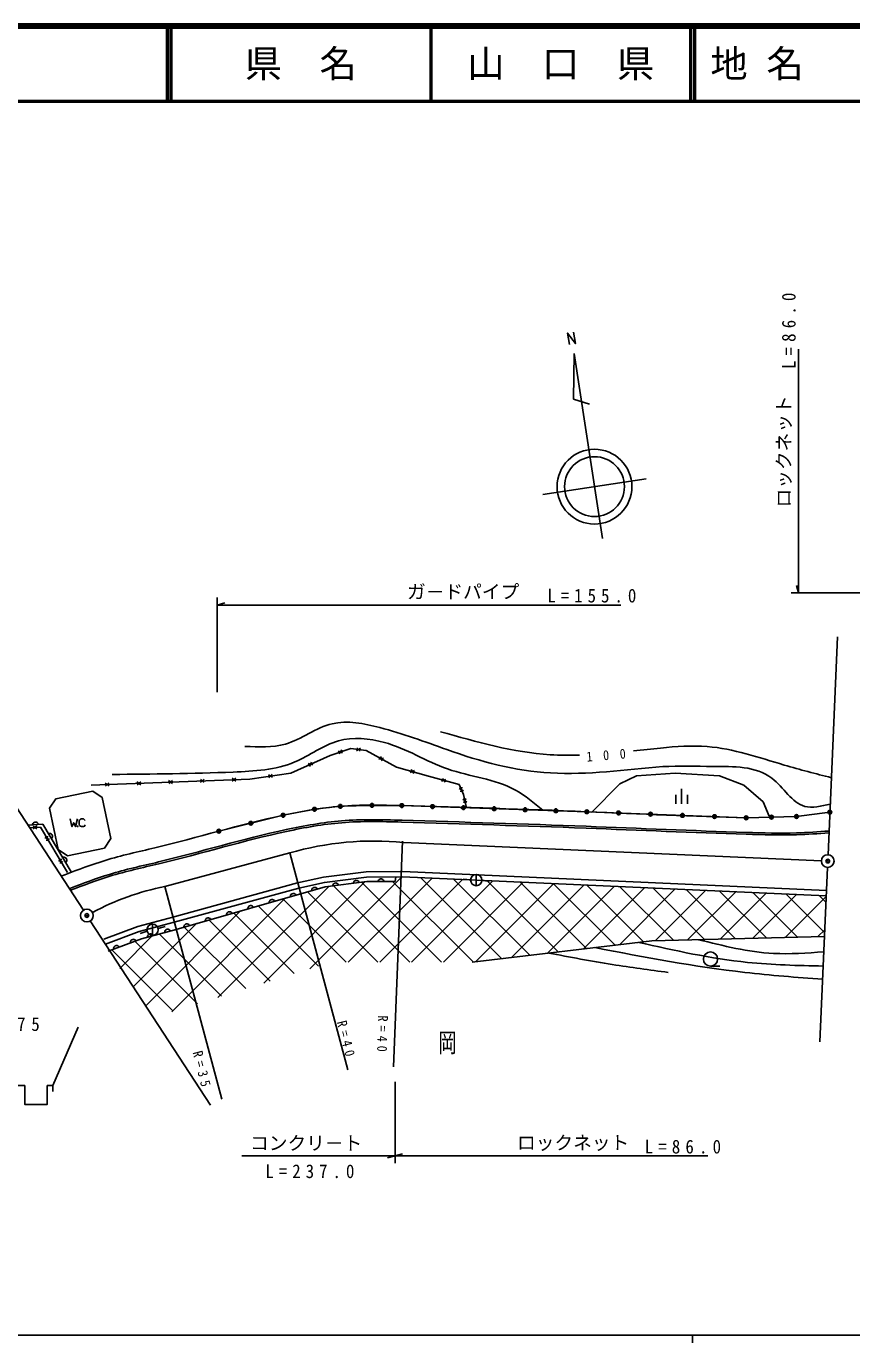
# Model space of a CAD drawing. Units: millimetres, scale not verified. Extents: x 40000 to 680000, y 20000 to 380000.
# Drawn here: x 278932 to 389282, y 204000 to 380000 of the extents above; entities that cross this region are included whole.
import ezdxf
from ezdxf.enums import TextEntityAlignment as Align

# ---------------------------------------------------------------- set-up
doc = ezdxf.new("R2010")
doc.units = ezdxf.units.MM
doc.header["$LTSCALE"] = 1000
doc.header["$PDMODE"] = 32
doc.header["$PDSIZE"] = 500
for name, color, linetype, lineweight in [('M-BGD', 7, 'Continuous', 25), ('M-TTL', 2, 'Continuous', 140), ('M-TTL-BAND', 7, 'Continuous', 25), ('M-TTL-LINE', 7, 'Continuous', 50)]:
    doc.layers.add(name, color=color, linetype=linetype, lineweight=lineweight)
doc.layers.add('M-OTRS', color=6, linetype='Continuous')
doc.layers.add('M-TTL-TXT', color=7, linetype='Continuous')
doc.styles.add('ＭＳ ゴシック', font='')
doc.styles.get('ＭＳ ゴシック').set_extended_font_data('MS Gothic')

msp = doc.modelspace()

# ---------------------------------------------------------------- hatches: boundary and pattern name
at = {"layer": 'M-BGD'}
h = msp.add_hatch(dxfattribs=at)
h.set_pattern_fill('USER', color=256, style=0, pattern_type=2)
h.set_pattern_definition([(45.0144, (88426, 505009), (-2121.853, 2120.787), []), (135.0144, (88426, 505009), (-2120.787, -2121.853), [])])
h.paths.add_polyline_path([(289866, 256345), (294344, 258005), (318888, 264945), (324441, 265648), (328267, 265676), (328321, 266276), (385879, 263762), (385641, 258315), (362576, 257722), (338548, 254886), (319675, 254882), (295904, 247483)])

# ---------------------------------------------------------------- linework, layer by layer
for p, q in [((352171, 336248), (352090, 330166)), ((352171, 336248), (355953, 311536)), ((382171, 304254), (382171, 336818)), ((352090, 330166), (354218, 329480)), ((361814, 319514), (347975, 317396)), ((382171, 304254), (381891, 305254)), ((304468, 290958), (304468, 303619)), ((304468, 302619), (305468, 302899)), ((396967, 304254), (381171, 304254)), ((304468, 302619), (358415, 302619)), ((387393, 298361), (386119, 269239)), ((323613, 283483), (323066, 283150)), ((323117, 283547), (323562, 283086)), ((317080, 281623), (316787, 281053)), ((320623, 283090), (321226, 282873)), ((321096, 283251), (320753, 282711)), ((326707, 282130), (326076, 282021)), ((326269, 282371), (326514, 281780)), ((286559, 261825), (274807, 279860)), ((311291, 279923), (311843, 279600)), ((311785, 279996), (311349, 279527)), ((316623, 281418), (317243, 281258)), ((330845, 280490), (330256, 280240)), ((330364, 280625), (330737, 280105)), ((289482, 278825), (289997, 278444)), ((289982, 278844), (289497, 278425)), ((293722, 278986), (294236, 278605)), ((294221, 279005), (293737, 278586)), ((297961, 279147), (298476, 278766)), ((298461, 279166), (297976, 278747)), ((302200, 279308), (302715, 278927)), ((302700, 279327), (302215, 278908)), ((306440, 279469), (306955, 279088)), ((306939, 279488), (306455, 279069)), ((335037, 279317), (334448, 279066)), ((334556, 279451), (334930, 278932)), ((337375, 277804), (336806, 278096)), ((337170, 278260), (337011, 277640)), ((337807, 276271), (337313, 276679)), ((337705, 276760), (337415, 276189)), ((365751, 277230), (365751, 276030)), ((366551, 278030), (366551, 276030)), ((367351, 277230), (367351, 276030)), ((283200, 269925), (282048, 275448)), ((313261, 274510), (317462, 275312)), ((317462, 275312), (320915, 275711)), ((320915, 275711), (325146, 275844)), ((325146, 275844), (329127, 275803)), ((329127, 275803), (353860, 274989)), ((353860, 274989), (375186, 274175)), ((381920, 274351), (386368, 274932)), ((280351, 272707), (279830, 273080)), ((279851, 272681), (280329, 273107)), ((304668, 272386), (313261, 274510)), ((375186, 274175), (381920, 274351)), ((281416, 271522), (282015, 271297)), ((281672, 271093), (281759, 271727)), ((328031, 240902), (329210, 271054)), ((284455, 269104), (283200, 269925)), ((289395, 270134), (284455, 269104)), ((297453, 264999), (314144, 269474)), ((314144, 269474), (321914, 240498)), ((329342, 270873), (385232, 268427)), ((283228, 268479), (283828, 268254)), ((283484, 268049), (283572, 268683)), ((386044, 267541), (385023, 244209)), ((284084, 266558), (283603, 266360)), ((328267, 265676), (328321, 266276)), ((385879, 263762), (329235, 266283)), ((329266, 266983), (385910, 264461)), ((338333, 265899), (337335, 265966)), ((339081, 266599), (339081, 265099)), ((339829, 265787), (340825, 265704)), ((305077, 236570), (297453, 264999)), ((303542, 235762), (287487, 260400)), ((295094, 258999), (294135, 258715)), ((295813, 259962), (295813, 258462)), ((296541, 259390), (297513, 259627)), ((370409, 254341), (371659, 254341)), ((282472, 238364), (285843, 246165)), ((282472, 238364), (282472, 237581)), ((328239, 238870), (328239, 227985)), ((328239, 228985), (307745, 228985)), ((328239, 228985), (327239, 228705)), ((328239, 228985), (329239, 229265)), ((328239, 228985), (370042, 228985))]:
    msp.add_line(p, q, dxfattribs=at)
for points in [[(351543, 337468), (351309, 338994), (352335, 337585), (352093, 339115)], [(287620, 278554), (308817, 279359), (314317, 280164), (319549, 282512), (322300, 283451), (324379, 283182), (328404, 280969), (332697, 279761), (336789, 278621), (337392, 277280), (337728, 275670)], [(354487, 274883), (358271, 278714), (360521, 279797), (365688, 280130), (371604, 279797), (374855, 278547), (377438, 276297), (378271, 274380)], [(289395, 270134), (290217, 271389), (289065, 276912), (287810, 277734), (282870, 276703), (282048, 275448)], [(375186, 274175), (381920, 274351), (386368, 274932)], [(284945, 266937), (281135, 273327), (279142, 273207)], [(284434, 266844), (280809, 272932), (279371, 272855)], [(280538, 273291), (280500, 273385), (280447, 273462), (280363, 273537), (280280, 273580), (280182, 273606), (280054, 273598), (279960, 273561), (279883, 273508), (279808, 273423), (279765, 273341), (279739, 273243)], [(284798, 274038), (285038, 272998), (285278, 273518), (285518, 272998), (285758, 274038)], [(286798, 273798), (286718, 273918), (286558, 274038), (286318, 274038), (286158, 273998), (286038, 273878), (285998, 273758), (285998, 273318), (286038, 273158), (286158, 273038), (286318, 272998), (286558, 272998), (286718, 273078), (286798, 273238)], [(282292, 271386), (282358, 271462), (282402, 271545), (282430, 271654), (282430, 271748), (282409, 271847), (282343, 271956), (282266, 272023), (282184, 272067), (282075, 272094), (281981, 272095), (281882, 272073)], [(284197, 268191), (284263, 268268), (284308, 268350), (284335, 268460), (284336, 268553), (284314, 268652), (284248, 268762), (284172, 268828), (284089, 268872), (283980, 268900), (283886, 268900), (283788, 268878)], [(289275, 257939), (293827, 259626), (298519, 260885), (315205, 265470), (318667, 266227), (324355, 266947), (329230, 266983)], [(289519, 257282), (294040, 258959), (298703, 260210), (315372, 264790), (318786, 265537), (324401, 266248), (329235, 266283)], [(323450, 265522), (323406, 265614), (323348, 265687), (323259, 265756), (323173, 265794), (323074, 265814), (322947, 265797), (322856, 265754), (322783, 265696), (322713, 265607), (322676, 265521), (322656, 265422)], [(326754, 265665), (326721, 265761), (326673, 265840), (326592, 265920), (326512, 265967), (326416, 265998), (326288, 265998), (326192, 265965), (326112, 265916), (326033, 265836), (325985, 265755), (325954, 265659)], [(328267, 265676), (324441, 265648), (318888, 264945), (298965, 259245), (294344, 258005), (289866, 256345)], [(315003, 263833), (314946, 263917), (314878, 263981), (314779, 264036), (314689, 264060), (314588, 264064), (314464, 264029), (314381, 263972), (314317, 263904), (314262, 263805), (314238, 263715), (314234, 263613)], [(317849, 264648), (317792, 264731), (317724, 264795), (317625, 264850), (317535, 264874), (317434, 264878), (317311, 264843), (317227, 264786), (317163, 264718), (317108, 264619), (317084, 264529), (317080, 264428)], [(320673, 265171), (320629, 265262), (320571, 265335), (320482, 265405), (320397, 265442), (320297, 265462), (320170, 265446), (320079, 265402), (320006, 265345), (319936, 265255), (319899, 265170), (319879, 265070)], [(309311, 262205), (309254, 262288), (309185, 262352), (309087, 262407), (308996, 262431), (308895, 262435), (308772, 262400), (308689, 262343), (308625, 262275), (308570, 262176), (308546, 262086), (308542, 261985)], [(312157, 263019), (312100, 263103), (312032, 263166), (311933, 263221), (311842, 263245), (311741, 263250), (311618, 263215), (311535, 263157), (311471, 263089), (311416, 262990), (311392, 262900), (311388, 262799)], [(303619, 260576), (303561, 260660), (303493, 260723), (303394, 260778), (303304, 260802), (303203, 260807), (303080, 260772), (302997, 260714), (302933, 260646), (302878, 260547), (302854, 260457), (302849, 260356)], [(306465, 261391), (306407, 261474), (306339, 261538), (306240, 261593), (306150, 261617), (306049, 261621), (305926, 261586), (305843, 261529), (305779, 261461), (305724, 261362), (305700, 261272), (305696, 261170)], [(298196, 259038), (298140, 259123), (298073, 259188), (297975, 259244), (297885, 259270), (297784, 259276), (297661, 259243), (297576, 259187), (297511, 259120), (297455, 259022), (297429, 258932), (297423, 258831)], [(300772, 259762), (300715, 259845), (300647, 259909), (300548, 259964), (300458, 259988), (300357, 259993), (300234, 259957), (300150, 259900), (300087, 259832), (300032, 259733), (300008, 259643), (300003, 259542)], [(291361, 256899), (291297, 256978), (291224, 257036), (291122, 257083), (291030, 257100), (290929, 257097), (290809, 257053), (290730, 256989), (290672, 256916), (290624, 256814), (290607, 256722), (290611, 256621)], [(293599, 257729), (293536, 257808), (293463, 257866), (293360, 257913), (293269, 257931), (293168, 257927), (293048, 257883), (292969, 257819), (292910, 257746), (292863, 257644), (292846, 257552), (292849, 257451)], [(295885, 258419), (295830, 258503), (295762, 258568), (295664, 258624), (295575, 258650), (295474, 258656), (295350, 258623), (295266, 258567), (295201, 258500), (295144, 258402), (295119, 258312), (295113, 258211)], [(338548, 254886), (362576, 257722), (385641, 258315)], [(282472, 238364), (281722, 238364), (281722, 235864), (278722, 235864), (278722, 238364), (277972, 238364), (274972, 238364), (258722, 238864), (242472, 238364), (238722, 238364), (238222, 238364), (238222, 237864), (237972, 237864), (237972, 235864), (235972, 235864), (235972, 237864), (235722, 237864), (235722, 238364), (235222, 238364), (234258, 243493)]]:
    msp.add_lwpolyline(points, dxfattribs=at)
for centre, radius in [((354894, 318455), 5000), ((354894, 318455), 4000), ((313261, 274510), 250), ((313261, 274510), 220), ((313261, 274510), 190), ((313261, 274510), 160), ((313261, 274510), 130), ((313261, 274510), 100), ((313261, 274510), 70), ((317462, 275312), 250), ((317462, 275312), 220), ((317462, 275312), 190), ((317462, 275312), 160), ((317462, 275312), 130), ((317462, 275312), 100), ((317462, 275312), 70), ((317462, 275312), 40), ((317462, 275312), 10), ((320915, 275711), 250), ((320915, 275711), 220), ((320915, 275711), 190), ((320915, 275711), 160), ((320915, 275711), 130), ((320915, 275711), 100), ((320915, 275711), 70), ((320915, 275711), 40), ((320915, 275711), 10), ((325146, 275844), 250), ((325146, 275844), 220), ((325146, 275844), 190), ((325146, 275844), 160), ((325146, 275844), 130), ((325146, 275844), 100), ((325146, 275844), 70), ((325146, 275844), 40), ((325146, 275844), 10), ((329127, 275803), 250), ((329127, 275803), 220), ((329127, 275803), 190), ((329127, 275803), 160), ((329127, 275803), 130), ((329127, 275803), 100), ((329127, 275803), 70), ((329127, 275803), 40), ((329127, 275803), 10), ((333249, 275668), 250), ((333249, 275668), 220), ((333249, 275668), 190), ((333249, 275668), 160), ((333249, 275668), 130), ((333249, 275668), 100), ((333249, 275668), 70), ((333249, 275668), 40), ((333249, 275668), 10), ((337371, 275532), 250), ((337371, 275532), 220), ((337371, 275532), 190), ((337371, 275532), 160), ((337371, 275532), 130), ((337371, 275532), 100), ((337371, 275532), 70), ((337371, 275532), 40), ((337371, 275532), 10), ((341493, 275396), 250), ((341493, 275396), 220), ((341493, 275396), 190), ((341493, 275396), 160), ((341493, 275396), 130), ((341493, 275396), 100), ((341493, 275396), 70), ((341493, 275396), 40), ((341493, 275396), 10), ((345615, 275260), 250), ((345615, 275260), 220), ((345615, 275260), 190), ((345615, 275260), 160), ((345615, 275260), 130), ((345615, 275260), 100), ((345615, 275260), 70), ((345615, 275260), 40), ((345615, 275260), 10), ((349738, 275125), 250), ((349738, 275125), 220), ((349738, 275125), 190), ((349738, 275125), 160), ((349738, 275125), 130), ((349738, 275125), 100), ((349738, 275125), 70), ((349738, 275125), 40), ((349738, 275125), 10), ((353860, 274989), 250), ((353860, 274989), 220), ((353860, 274989), 190), ((353860, 274989), 160), ((353860, 274989), 130), ((353860, 274989), 100), ((353860, 274989), 70), ((353860, 274989), 40), ((353860, 274989), 10), ((358125, 274826), 250), ((358125, 274826), 220), ((358125, 274826), 190), ((358125, 274826), 160), ((358125, 274826), 130), ((358125, 274826), 100), ((358125, 274826), 70), ((358125, 274826), 40), ((358125, 274826), 10), ((362390, 274663), 250), ((362390, 274663), 220), ((362390, 274663), 190), ((362390, 274663), 160), ((362390, 274663), 130), ((362390, 274663), 100), ((362390, 274663), 70), ((362390, 274663), 40), ((362390, 274663), 10), ((366655, 274501), 250), ((366655, 274501), 220), ((366655, 274501), 190), ((366655, 274501), 160), ((366655, 274501), 130), ((366655, 274501), 100), ((366655, 274501), 70), ((370921, 274338), 250), ((381920, 274351), 250), ((381920, 274351), 220), ((386368, 274932), 250), ((386368, 274932), 220), ((386368, 274932), 190), ((386368, 274932), 160), ((386368, 274932), 130), ((386368, 274932), 100), ((386368, 274932), 70), ((386368, 274932), 40), ((386368, 274932), 10), ((285798, 273038), 40), ((308964, 273448), 250), ((308964, 273448), 220), ((308964, 273448), 190), ((308964, 273448), 160), ((308964, 273448), 130), ((308964, 273448), 100), ((308964, 273448), 70), ((308964, 273448), 40), ((308964, 273448), 10), ((313261, 274510), 40), ((313261, 274510), 10), ((366655, 274501), 40), ((366655, 274501), 10), ((370921, 274338), 220), ((370921, 274338), 190), ((370921, 274338), 160), ((370921, 274338), 130), ((370921, 274338), 100), ((370921, 274338), 70), ((370921, 274338), 40), ((370921, 274338), 10), ((375186, 274175), 250), ((375186, 274175), 220), ((375186, 274175), 190), ((375186, 274175), 160), ((375186, 274175), 130), ((375186, 274175), 100), ((375186, 274175), 70), ((375186, 274175), 40), ((375186, 274175), 10), ((378553, 274263), 250), ((378553, 274263), 220), ((378553, 274263), 190), ((378553, 274263), 160), ((378553, 274263), 130), ((378553, 274263), 100), ((378553, 274263), 70), ((378553, 274263), 40), ((378553, 274263), 10), ((381920, 274351), 190), ((381920, 274351), 160), ((381920, 274351), 130), ((381920, 274351), 100), ((381920, 274351), 70), ((381920, 274351), 40), ((381920, 274351), 10), ((304668, 272386), 250), ((304668, 272386), 220), ((304668, 272386), 190), ((304668, 272386), 160), ((304668, 272386), 130), ((304668, 272386), 100), ((304668, 272386), 70), ((304668, 272386), 40), ((304668, 272386), 10), ((386082, 268390), 850), ((386082, 268390), 34), ((339081, 265849), 750), ((287023, 261112), 850), ((287023, 261112), 34), ((295813, 259212), 750), ((370409, 255291), 950)]:
    msp.add_circle(centre, radius, dxfattribs=at)
for centre, radius, start, end in [((325341, 231074), 40000, 84.25925, 106.25638), ((304303, 230675), 35000, 101.28543, 118.19321)]:
    msp.add_arc(centre, radius, start, end, dxfattribs=at)
for points, knots in [([(308148, 283731), (310000, 283637), (311853, 283543), (313569, 284044), (315723, 284672), (317660, 286237), (319824, 286754), (321849, 287239), (324072, 286806), (326184, 286233), (329289, 285465), (332177, 284327), (335149, 283314), (339650, 281673), (344311, 280423), (349015, 280186), (353975, 279845), (358997, 280674), (364028, 281020), (366237, 281130), (368429, 281108), (370700, 281020), (373486, 281036), (376456, 281127), (378623, 279457), (380170, 278264), (381308, 276173), (383002, 275703), (384008, 275425), (385212, 275719), (386415, 276013)], [0, 0, 0, 0, 1, 1, 1, 2, 2, 2, 3, 3, 3, 4, 4, 4, 5, 5, 5, 6, 6, 6, 7, 7, 7, 8, 8, 8, 9, 9, 9, 10, 10, 10, 10]), ([(334304, 285687), (339168, 284309), (344032, 282931), (348967, 282616), (350266, 282533), (351571, 282523), (352879, 282563)], [0, 0, 0, 0, 1, 1, 1, 2, 2, 2, 2]), ([(290425, 279978), (295770, 280027), (301116, 280075), (306584, 280291), (309408, 280402), (312264, 280557), (314820, 281646), (316804, 282491), (318607, 283899), (320658, 284461), (322610, 285004), (324792, 284797), (326809, 284252), (329780, 283441), (332360, 281715), (335254, 280708), (338254, 279663), (341590, 279390), (344324, 277893), (345632, 277176), (346802, 276179), (347972, 275182)], [0, 0, 0, 0, 1, 1, 1, 2, 2, 2, 3, 3, 3, 4, 4, 4, 5, 5, 5, 6, 6, 6, 7, 7, 7, 7]), ([(360121, 283133), (361322, 283260), (362525, 283391), (363729, 283507), (365819, 283710), (367911, 283868), (369970, 283706), (373465, 283429), (376866, 282228), (380274, 281229), (382371, 280614), (384470, 280076), (386569, 279538)], [0, 0, 0, 0, 1, 1, 1, 2, 2, 2, 3, 3, 3, 4, 4, 4, 4]), ([(284084, 266558), (285864, 267240), (287644, 267922), (289463, 268477), (291652, 269145), (293898, 269630), (296128, 270167), (301860, 271546), (307493, 273269), (313261, 274510), (315792, 275046), (318345, 275503), (320915, 275711), (323640, 275933), (326385, 275873), (329127, 275803), (337394, 275586), (345623, 275342), (353860, 274989), (360967, 274668), (368071, 274396), (375186, 274175)], [0, 0, 0, 0, 1, 1, 1, 2, 2, 2, 3, 3, 3, 4, 4, 4, 5, 5, 5, 6, 6, 6, 7, 7, 7, 7]), ([(284740, 264722), (286491, 265394), (288242, 266065), (290031, 266612), (292191, 267271), (294406, 267748), (296607, 268277), (302311, 269647), (307913, 271364), (313653, 272600), (316108, 273120), (318584, 273565), (321078, 273768), (323759, 273991), (326462, 273939), (329162, 273852), (329166, 273852), (329170, 273851), (329174, 273851)], [0, 0, 0, 0, 1, 1, 1, 2, 2, 2, 3, 3, 3, 4, 4, 4, 5, 5, 5, 6, 6, 6, 6]), ([(284824, 264487), (286571, 265157), (288318, 265827), (290103, 266372), (292260, 267031), (294471, 267507), (296668, 268034), (302369, 269403), (307967, 271120), (313703, 272355), (316148, 272874), (318615, 273317), (321098, 273519), (323753, 273740), (326429, 273689), (329103, 273604)], [0, 0, 0, 0, 1, 1, 1, 2, 2, 2, 3, 3, 3, 4, 4, 4, 5, 5, 5, 5]), ([(329103, 273604), (337330, 273353), (345558, 273103), (353781, 272790), (360918, 272519), (368051, 272200), (375195, 271974), (377436, 271903), (379677, 271841), (381915, 271911), (383360, 271956), (384803, 272057), (386246, 272157)], [0, 0, 0, 0, 1, 1, 1, 2, 2, 2, 3, 3, 3, 4, 4, 4, 4]), ([(329111, 273853), (337339, 273603), (345567, 273353), (353790, 273040), (360926, 272769), (368058, 272450), (375201, 272224), (377438, 272153), (379675, 272091), (381909, 272161), (383351, 272206), (384792, 272306), (386232, 272406)], [0, 0, 0, 0, 1, 1, 1, 2, 2, 2, 3, 3, 3, 4, 4, 4, 4]), ([(360804, 257513), (365634, 256432), (370464, 255352), (375360, 254847), (378709, 254502), (382088, 254426), (385467, 254349)], [0, 0, 0, 0, 1, 1, 1, 2, 2, 2, 2]), ([(368788, 257882), (372116, 257055), (375444, 256229), (378821, 256048), (381050, 255929), (383300, 256091), (385550, 256253)], [0, 0, 0, 0, 1, 1, 1, 2, 2, 2, 2]), ([(348781, 256094), (351609, 255556), (354437, 255018), (357279, 254565), (359767, 254168), (362266, 253836), (364766, 253505)], [0, 0, 0, 0, 1, 1, 1, 2, 2, 2, 2]), ([(354932, 256820), (361602, 255547), (368273, 254274), (375007, 253505), (378457, 253111), (381923, 252849), (385390, 252587)], [0, 0, 0, 0, 1, 1, 1, 2, 2, 2, 2])]:
    msp.add_open_spline(points, degree=3, knots=knots, dxfattribs=at)
at = {"layer": 'M-OTRS'}
for p in [(386082, 268390), (287023, 261112)]:
    msp.add_point(p, dxfattribs=at)
at = {"layer": 'M-TTL'}
msp.add_line((680000, 380000), (40000, 380000), dxfattribs=at)
at = {"layer": 'M-TTL-BAND'}
for p, q in [((40000, 205000), (579000, 205000)), ((368000, 205000), (368000, 204000))]:
    msp.add_line(p, q, dxfattribs=at)
at = {"layer": 'M-TTL-LINE'}
for p, q in [((297750, 380000), (297750, 370000)), ((298250, 380000), (298250, 370000)), ((333000, 380000), (333000, 370000)), ((367750, 380000), (367750, 370000)), ((368250, 380000), (368250, 370000)), ((40000, 370000), (680000, 370000))]:
    msp.add_line(p, q, dxfattribs=at)

# ---------------------------------------------------------------- texts
at = {"layer": 'M-BGD', "style": 'ＭＳ ゴシック'}
msp.add_text('ロックネット', height=1833, rotation=90, dxfattribs=at).set_placement((381668, 315672), align=Align.BOTTOM_LEFT)
for s, p in [('ガ－ドパイプ', (329831, 302940)), ('コンクリ－ト', (308847, 229219)), ('ロックネット', (344540, 229267))]:
    msp.add_text(s, height=1833, dxfattribs=at).set_placement(p, align=Align.BOTTOM_LEFT)
at = {"layer": 'M-BGD', "style": 'ＭＳ ゴシック', "width": 0.7}
msp.add_text('岡', height=2566, dxfattribs=at).set_placement((334009, 242080), align=Align.BOTTOM_LEFT)
at = {"layer": 'M-BGD', "attachment_point": 7, "style": 'ＭＳ ゴシック'}
for s, insert, char_height, rotation in [('\\T1.62;\\W0.9;L=86.0', (381813, 334176), 1833, 90), ('\\T2.76;\\W0.9;100', (353880, 281657), 1320, 4.8), ('\\T1.67;\\W0.9;R=40', (320427, 246868), 1320, 284.1), ('\\T1.67;\\W0.9;R=40', (325954, 247769), 1320, 268.3), ('\\T1.67;\\W0.9;R=35', (301142, 242822), 1320, 284.1)]:
    msp.add_mtext(s, dxfattribs=dict(at, insert=insert, char_height=char_height, rotation=rotation))
at = {"layer": 'M-BGD', "char_height": 1833, "attachment_point": 7, "style": 'ＭＳ ゴシック'}
for s, insert in [('\\T1.6;\\W0.9;L=155.0', (348589, 302940)), ('\\T1.69;\\W0.9;0.75', (273910, 245649)), ('\\T1.62;\\W0.9;L=86.0', (361600, 229267)), ('\\T1.6;\\W0.9;L=237.0', (310895, 225975))]:
    msp.add_mtext(s, dxfattribs=dict(at, insert=insert))
at = {"layer": 'M-TTL-TXT', "style": 'ＭＳ ゴシック'}
for s, p in [('県\u3000名', (315625, 375000)), ('山\u3000口\u3000県', (350375, 375000))]:
    msp.add_text(s, height=3666, dxfattribs=at).set_placement(p, align=Align.MIDDLE_CENTER)
msp.add_text('地 名', height=3666, dxfattribs=at).set_placement((370380, 375000), align=Align.MIDDLE_LEFT)

doc.saveas('drawing.dxf')
